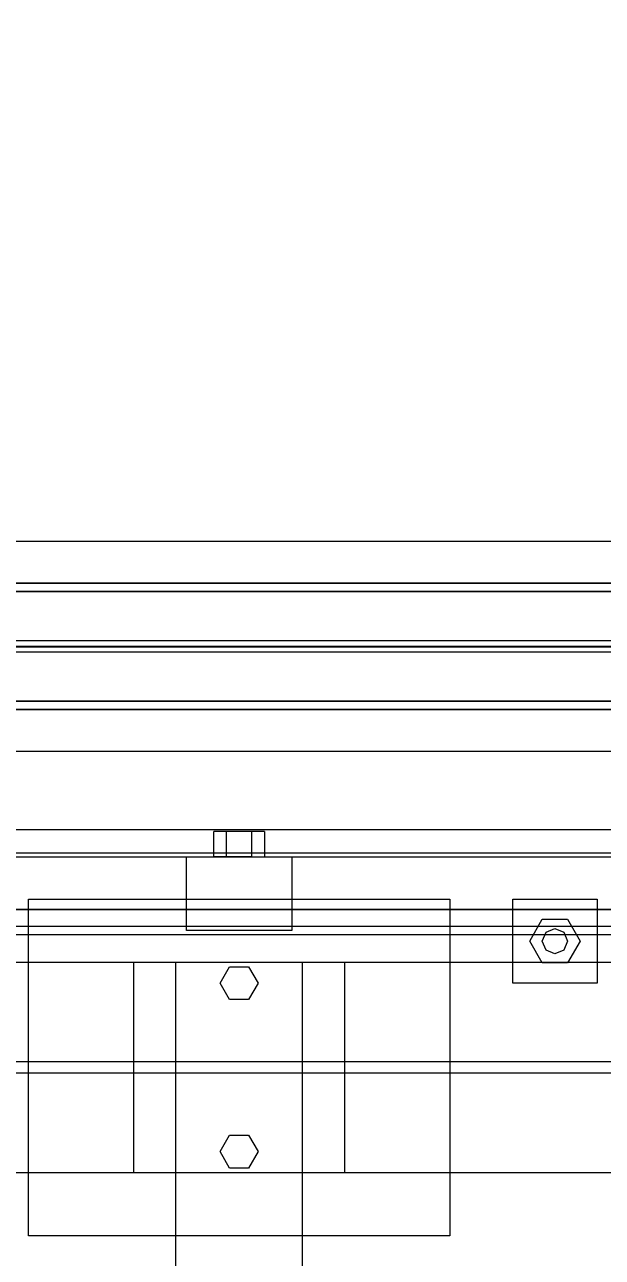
# Model space of a CAD drawing. Header units: millimetres. Extents: x -191664 to 191490, y -197311 to 10263.
# Drawn here: x 12018 to 12292, y -17540 to -16955 of the extents above; entities that cross this region are included whole.
import ezdxf

# ---------------------------------------------------------------- set-up
doc = ezdxf.new("R2010")
doc.units = ezdxf.units.MM
doc.layers.add('COTAS_O', color=1, linetype='Continuous', lineweight=0)
doc.layers.add('superior_mezcladora', color=7, linetype='Continuous', lineweight=0)
doc.dimstyles.new('PLANTA_100', dxfattribs={"dimtxt": 250, "dimasz": 150, "dimexe": 150, "dimexo": 80, "dimgap": 100, "dimtad": 1, "dimtih": 1, "dimtoh": 1, "dimdec": 1, "dimdsep": 46, "dimcen": 0.09, "dimclrd": 1, "dimclre": 1, "dimclrt": 1, "dimadec": 0, "dimazin": 0, "dimtfac": 1, "dimtdec": 4, "dimtofl": 0, "dimtmove": 0, "dimatfit": 3, "dimfxl": 1, "dimtolj": 1, "dimtzin": 0, "dimarcsym": 0})

# ---------------------------------------------------------------- blocks, each defined once
blk = doc.blocks.new('*D33')
at = {"layer": 'COTAS_O', "color": 1, "lineweight": -2, "transparency": 16777216}
for p, q in [((11569.53, -16030), (11569.53, -17400)), ((13269.53, -16030), (13269.53, -17400)), ((11719.53, -17250), (13119.53, -17250))]:
    blk.add_line(p, q, dxfattribs=at)
at = {"layer": 'COTAS_O', "color": 1, "transparency": 16777216}
for points in [[(11719.53, -17225), (11719.53, -17275), (11569.53, -17250)], [(13119.53, -17225), (13119.53, -17275), (13269.53, -17250)]]:
    blk.add_solid(points, dxfattribs=at)
at = {"layer": 'Defpoints', "color": 0, "transparency": 16777216}
for p in [(11569.53, -15950), (13269.53, -15950), (13269.53, -17250)]:
    blk.add_point(p, dxfattribs=at)

msp = doc.modelspace()

# ---------------------------------------------------------------- linework, layer by layer
at = {"layer": 'superior_mezcladora', "color": 8, "true_color": 0x667b86}
for p, q in [((10569.53, -17200), (16769.53, -17200)), ((12624.78, -17220), (10558.12, -17220)), ((10559.64, -17220), (12626.31, -17220)), ((12646.08, -17220), (10579.42, -17220)), ((10580.94, -17220), (12647.61, -17220)), ((10559.64, -17224), (12626.31, -17224)), ((12646.08, -17224), (10579.42, -17224)), ((10569.53, -17247.2), (16769.53, -17247.2)), ((16769.53, -17252.8), (10569.53, -17252.8)), ((12626.31, -17276), (10559.64, -17276)), ((10579.42, -17276), (12646.08, -17276)), ((10558.12, -17280), (12624.78, -17280)), ((12626.31, -17280), (10559.64, -17280)), ((10579.42, -17280), (12646.08, -17280)), ((12647.61, -17280), (10580.94, -17280)), ((16769.53, -17300), (10569.53, -17300)), ((10494.53, -17400), (16814.53, -17400)), ((10494.53, -17447.2), (16814.53, -17447.2)), ((16814.53, -17452.8), (10494.53, -17452.8)), ((16814.53, -17500), (10494.53, -17500))]:
    msp.add_line(p, q, dxfattribs=at)
at = {"layer": 'superior_mezcladora', "color": 251, "true_color": 0x64686b}
for p, q in [((10569.53, -17337), (16769.53, -17337)), ((12249.53, -17410), (12249.53, -17370)), ((12249.53, -17370), (12289.53, -17370)), ((12289.53, -17370), (12289.53, -17410)), ((16769.53, -17387), (10569.53, -17387)), ((12069.53, -17500), (12069.53, -17400)), ((12069.53, -17400), (12169.53, -17400)), ((12089.53, -18600), (12089.53, -17400)), ((12089.53, -17400), (12149.53, -17400)), ((12149.53, -17400), (12149.53, -18600)), ((12169.53, -17400), (12169.53, -17500)), ((12289.53, -17410), (12249.53, -17410)), ((12169.53, -17500), (12069.53, -17500))]:
    msp.add_line(p, q, dxfattribs=at)
at = {"layer": 'superior_mezcladora', "color": 149, "true_color": 0x3c4245}
for p, q in [((12113.53, -17338), (12107.53, -17338)), ((12107.53, -17350), (12107.53, -17338)), ((12125.53, -17338), (12113.53, -17338)), ((12113.53, -17350), (12113.53, -17338)), ((12131.53, -17338), (12125.53, -17338)), ((12125.53, -17350), (12125.53, -17338)), ((12131.53, -17338), (12131.53, -17350)), ((12113.53, -17350), (12107.53, -17350)), ((12125.53, -17350), (12113.53, -17350)), ((12125.53, -17350), (12131.53, -17350)), ((12265.29, -17385.76), (12269.53, -17384)), ((12269.53, -17384), (12273.77, -17385.76)), ((12263.53, -17390), (12265.29, -17385.76)), ((12265.29, -17394.24), (12263.53, -17390)), ((12273.77, -17385.76), (12275.53, -17390)), ((12275.53, -17390), (12273.77, -17394.24)), ((12269.53, -17396), (12265.29, -17394.24)), ((12273.77, -17394.24), (12269.53, -17396))]:
    msp.add_line(p, q, dxfattribs=at)
at = {"layer": 'superior_mezcladora', "color": 9, "true_color": 0xc6c9c8}
for p, q in [((10569.53, -17348), (16769.53, -17348)), ((12094.53, -17385), (12094.53, -17350)), ((12094.53, -17350), (12144.53, -17350)), ((12144.53, -17350), (12144.53, -17385)), ((12019.53, -17530), (12019.53, -17370)), ((12019.53, -17370), (12219.53, -17370)), ((12219.53, -17370), (12219.53, -17530)), ((16769.53, -17383), (10569.53, -17383)), ((12144.53, -17385), (12094.53, -17385)), ((12219.53, -17530), (12019.53, -17530))]:
    msp.add_line(p, q, dxfattribs=at)
at = {"layer": 'superior_mezcladora', "color": 252, "true_color": 0x8b8c91}
for p, q in [((10569.53, -17350), (16769.53, -17350)), ((16769.53, -17375), (10569.53, -17375))]:
    msp.add_line(p, q, dxfattribs=at)
at = {"layer": 'superior_mezcladora', "color": 253, "true_color": 0xa5a6aa}
msp.add_line((10594.53, -17375), (16169.53, -17375), dxfattribs=at)
at = {"layer": 'superior_mezcladora', "color": 43, "true_color": 0xe7bf45}
for p, q in [((12257.53, -17390), (12263.53, -17379.61)), ((12263.53, -17379.61), (12275.53, -17379.61)), ((12275.53, -17379.61), (12281.53, -17390)), ((12263.53, -17400.39), (12257.53, -17390)), ((12281.53, -17390), (12275.53, -17400.39)), ((12110.53, -17410), (12115.03, -17402.21)), ((12115.03, -17402.21), (12124.03, -17402.21)), ((12124.03, -17402.21), (12128.53, -17410)), ((12275.53, -17400.39), (12263.53, -17400.39)), ((12115.03, -17417.79), (12110.53, -17410)), ((12128.53, -17410), (12124.03, -17417.79)), ((12124.03, -17417.79), (12115.03, -17417.79)), ((12110.53, -17490), (12115.03, -17482.21)), ((12115.03, -17482.21), (12124.03, -17482.21)), ((12124.03, -17482.21), (12128.53, -17490)), ((12115.03, -17497.79), (12110.53, -17490)), ((12128.53, -17490), (12124.03, -17497.79)), ((12124.03, -17497.79), (12115.03, -17497.79))]:
    msp.add_line(p, q, dxfattribs=at)

# ---------------------------------------------------------------- dimensions: what is measured, and where the dimension line sits
at = {"layer": 'COTAS_O'}
dim = msp.add_aligned_dim(p1=(11569.53, -15950), p2=(13269.53, -15950), distance=-1300, text='<> O', dimstyle='PLANTA_100', dxfattribs=at)
dim.commit()
dim.dimension.update_dxf_attribs({"geometry": '*D33', "text_midpoint": (12419.53, -17250)})

doc.saveas('drawing.dxf')
